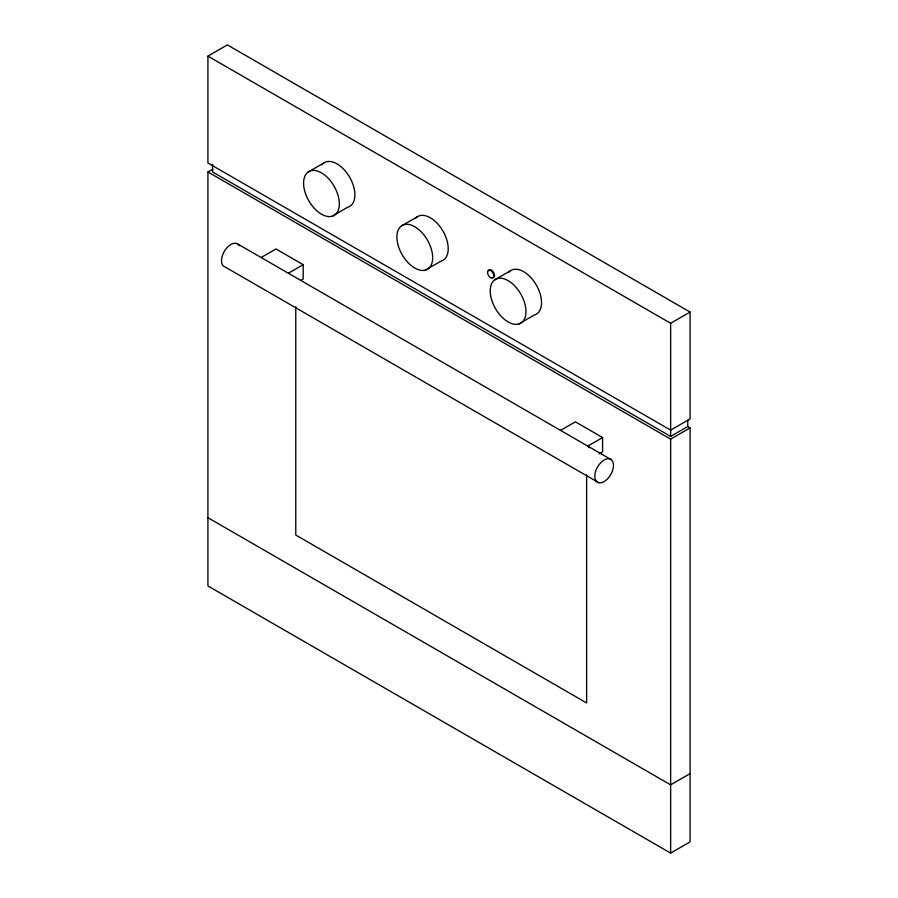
<?xml version="1.0" encoding="UTF-8"?>
<svg xmlns="http://www.w3.org/2000/svg" width="898" height="898" viewBox="0 0 898 898"><rect width="100%" height="100%" fill="white"/><g stroke="black" fill="none" stroke-linecap="round" stroke-linejoin="round"><path stroke-width="1.35" d="M207.921 56.125L227.362 44.9L690.079 312.055L690.079 418.917L670.638 430.142L207.921 162.987L207.921 56.125L670.638 323.28L690.079 312.055M212.579 164.267L212.579 171.967L670.638 436.428L687.756 426.55L690.079 427.897L690.079 841.875L670.638 853.1L207.921 585.945L207.921 171.967L212.781 169.161M308.171 172.023L323.718 163.043M331.968 216.295A25.301 14.604 60 0 0 328.735 178.848A25.301 14.604 60 0 0 303.67 185.403A25.301 14.604 60 0 0 331.968 216.295L347.526 207.315A25.301 14.604 60 0 0 349.266 176.558A25.301 14.604 60 0 0 321.911 164.749M261.138 257.535L275.967 248.971L303.187 264.686L303.187 279.053L300.864 280.389M288.359 273.25L303.187 264.686M401.485 225.903L417.042 216.923M425.293 270.175A25.301 14.604 60 0 0 422.06 232.728A25.301 14.604 60 0 0 396.995 239.283A25.301 14.604 60 0 0 425.293 270.175L440.851 261.195A25.301 14.604 60 0 0 442.579 230.438A25.301 14.604 60 0 0 415.235 218.629M494.809 279.783L510.367 270.803M518.617 324.055A25.301 14.604 60 0 0 515.385 286.608A25.301 14.604 60 0 0 490.319 293.163A25.301 14.604 60 0 0 518.617 324.055L534.175 315.075A25.301 14.604 60 0 0 535.904 284.318A25.301 14.604 60 0 0 508.56 272.509M560.543 430.389L575.371 421.836L602.592 437.551L602.592 451.919L599.112 453.928M602.592 437.551L587.763 446.104A13.178 7.611 -60 0 1 589.211 447.754M207.921 171.967L670.638 439.122L690.079 427.897M690.079 773.627L670.638 784.852L207.921 517.697M237.79 244.043L611.089 459.563A13.201 7.622 -60 0 1 606.094 480.194A13.201 7.622 -60 0 1 595.273 472.573A13.201 7.622 -60 0 1 611.089 459.563M598.663 482.664L225.376 267.144A13.201 7.622 -60 0 1 224.859 250.463A13.201 7.622 -60 0 1 239.25 245.693M687.756 420.129L687.756 426.55M670.638 323.28L670.638 436.428M670.638 439.122L670.638 853.1M586.63 474.694L586.63 702.966L295.779 535.04L295.779 306.768M488.456 270.859A4.4 2.537 60 0 1 493.72 272.61A4.4 2.537 60 0 1 492.059 277.561M487.535 272.723A4.4 2.537 60 0 0 492.463 278.088A4.4 2.537 60 0 0 491.902 271.578A4.4 2.537 60 0 0 487.535 272.723"/></g></svg>
